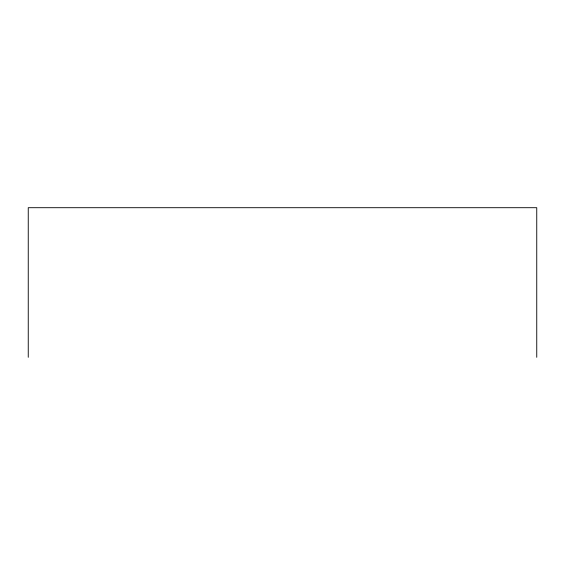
<?xml version="1.0" encoding="UTF-8"?>
<svg xmlns="http://www.w3.org/2000/svg" width="565" height="565" viewBox="0 0 565 565"><rect width="100%" height="100%" fill="white"/><g stroke="black" fill="none" stroke-linecap="round" stroke-linejoin="round"><path stroke-width="0.85" d="M536.75 357.299L536.75 207.701L28.25 207.701L28.25 357.299"/></g></svg>
